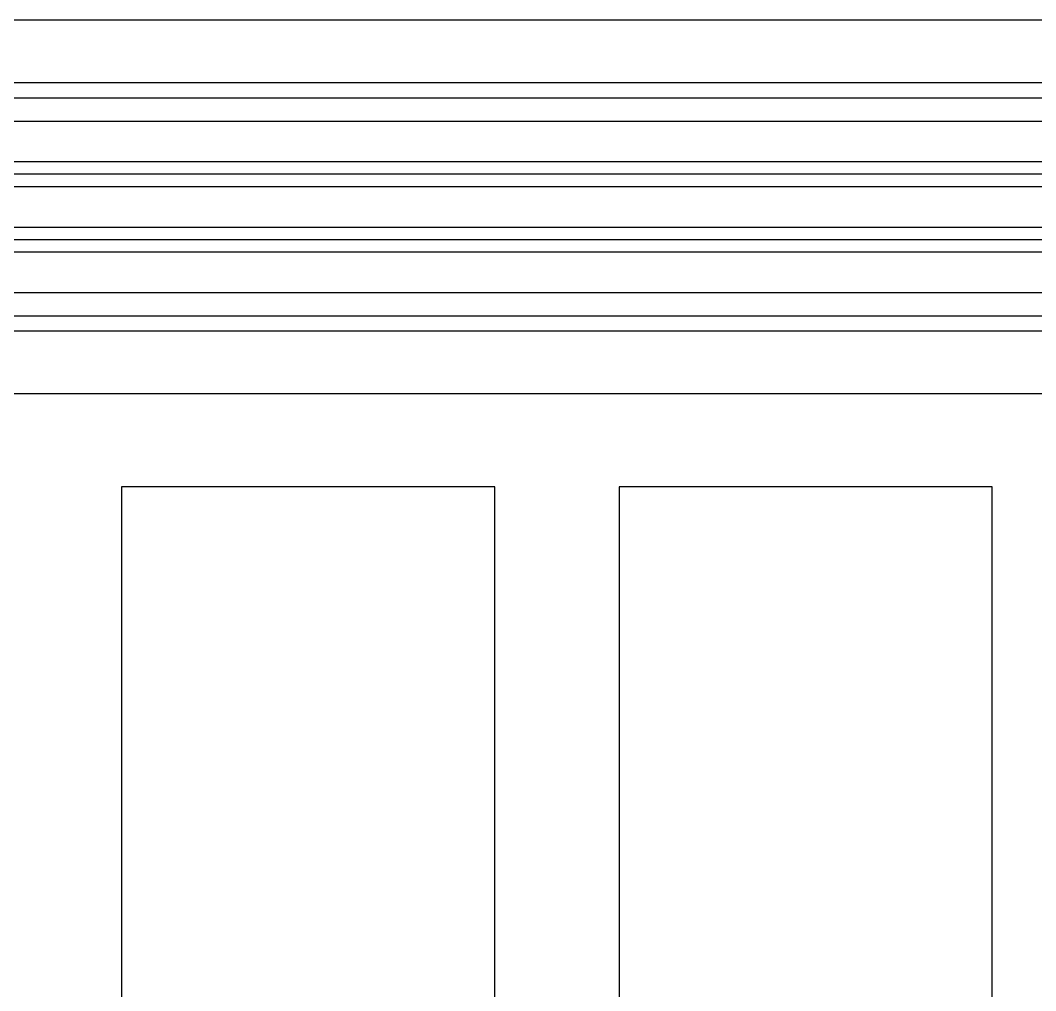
# Model space of a CAD drawing. Header units: millimetres. Extents: x -794334 to -714814, y -17806 to 22403.
# Drawn here: x -752313 to -751496, y -3202 to -2421 of the extents above; entities that cross this region are included whole.
import ezdxf
from ezdxf.xclip import XClip

# ---------------------------------------------------------------- set-up
doc = ezdxf.new("R2010")
doc.units = ezdxf.units.MM
doc.header["$XCLIPFRAME"] = 0
for name, color, linetype in [('000 - WIPEOUT', 250, 'Continuous'), ('001 - ASCESSORIES', 251, 'Continuous'), ('A04_TUBE SERIES', 2, 'Continuous'), ('A11_ALU.SOLID SHEET', 2, 'Continuous')]:
    doc.layers.add(name, color=color, linetype=linetype)

# ---------------------------------------------------------------- blocks, each defined once
blk = doc.blocks.new('*U1050')
at = {"layer": '001 - ASCESSORIES', "color": 0, "linetype": 'ByBlock'}
blk.add_lwpolyline([(800, 87.5), (-800, 87.5), (-800, -87.5), (800, -87.5)], close=True, dxfattribs=at)
at = {"layer": '001 - ASCESSORIES', "linetype": 'ByBlock'}
for points in [[(-781.5, 69), (781.5, 69), (781.5, -69), (-781.5, -69)], [(781.5, 36.33), (-781.5, 36.33), (-781.5, 16.33), (781.5, 16.33)], [(-781.5, -16.33), (781.5, -16.33), (781.5, -36.33), (-781.5, -36.33)]]:
    blk.add_lwpolyline(points, close=True, dxfattribs=at)
for points in [[(781.5, 26.33), (-781.5, 26.33)], [(-781.5, -26.33), (781.5, -26.33)]]:
    blk.add_lwpolyline(points, dxfattribs=at)
blk = doc.blocks.new('*U1081')
blk.add_attdef('EXTR.OVL-LENGTH_', (-25, -59.09), '', height=5)
blk.add_wipeout([(-25, 0), (25, 0), (25, 9303), (-25, 9303)]).dxf.layer = '000 - WIPEOUT'
at = {"layer": 'A04_TUBE SERIES', "color": 0}
blk.add_lwpolyline([(-25, 0), (25, 0), (25, 9303), (-25, 9303)], close=True, dxfattribs=at)
blk = doc.blocks.new('*U1240')
at = {"color": 3}
for points in [[(-437.5, -11850), (437.5, -11850), (437.5, -12150), (-437.5, -12150)], [(-437.5, -12250), (437.5, -12250), (437.5, -12550), (-437.5, -12550)]]:
    blk.add_wipeout(points, dxfattribs=at).dxf.layer = '000 - WIPEOUT'
at = {"layer": 'A11_ALU.SOLID SHEET', "color": 0, "linetype": 'ByBlock'}
for points in [[(-437.5, -12150), (437.5, -12150), (437.5, -11850), (-437.5, -11850)], [(-437.5, -12550), (437.5, -12550), (437.5, -12250), (-437.5, -12250)]]:
    blk.add_lwpolyline(points, close=True, dxfattribs=at)
blk = doc.blocks.new('*U1630')
blk.add_blockref('*U1050', (-7514.5, -6150.5))
at = {"layer": 'A04_TUBE SERIES', "color": 0, "linetype": 'ByBlock', "rotation": 270}
for p in [(-10453, -6025.5), (-10453, -6275.5)]:
    blk.add_blockref('*U1081', p, dxfattribs=at)
at = {"layer": 'A11_ALU.SOLID SHEET', "color": 0, "linetype": 'ByBlock', "rotation": 90}
blk.add_blockref('*U1240', (-19400, -6813), dxfattribs=at)

msp = doc.modelspace()

# ---------------------------------------------------------------- block references
at = {"layer": 'A11_ALU.SOLID SHEET'}
ref = msp.add_blockref('*U1630', (-744681.24, 3579.02), dxfattribs=at)
XClip(ref).set_block_clipping_path([(-45802.4668593339, -9620.0029952967), (23702.8690583039, 10334.9999958097)])

doc.saveas('drawing.dxf')
